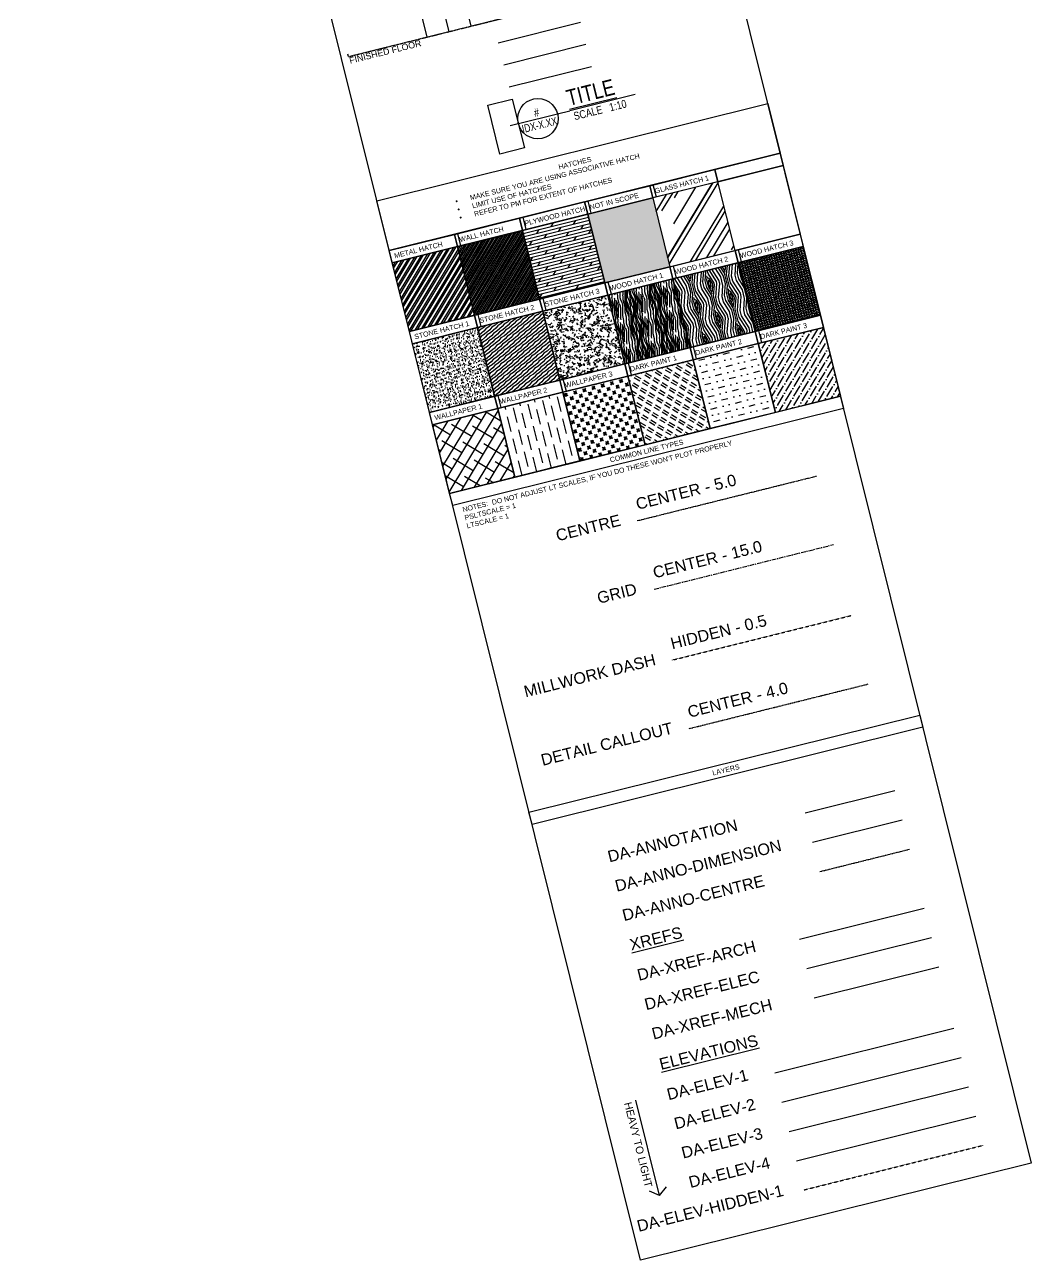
# Model space of a CAD drawing. Header units: inches. Extents: x 122939 to 389145, y 29603 to 574065.
# Drawn here: x 172479 to 176472, y 515683 to 520585 of the extents above; entities that cross this region are included whole.
import ezdxf
from ezdxf.enums import TextEntityAlignment as Align

# ---------------------------------------------------------------- set-up
doc = ezdxf.new("R2010")
doc.units = ezdxf.units.IN
doc.header["$MEASUREMENT"] = 0
for name, pattern in [('CENTER', [2, 1.25, -0.25, 0.25, -0.25]), ('CENTERX2', [4, 2.5, -0.5, 0.5, -0.5]), ('HIDDEN', [0.375, 0.25, -0.125])]:
    doc.linetypes.add(name, pattern=pattern)
for name, color, linetype in [('DA-ANNO-CENTER', 1, 'CENTER'), ('DA-ANNO-DIMENSION', 1, 'Continuous'), ('DA-ANNO-GRIDLINE', 1, 'CENTERX2'), ('DA-ANNOTATION', 2, 'Continuous'), ('DA-ELEV-1', 6, 'Continuous'), ('DA-ELEV-2', 3, 'Continuous'), ('DA-ELEV-3', 1, 'Continuous'), ('DA-ELEV-4', 8, 'Continuous'), ('DA-ELEV-6', 6, 'Continuous'), ('DA-ELEV-HATCH', 8, 'Continuous'), ('DA-ELEV-HIDDEN-1', 1, 'HIDDEN'), ('DA-TITLEBLOCK', 3, 'Continuous'), ('DA-XREF-ARCH', 7, 'Continuous'), ('DA-XREF-ELEC', 7, 'Continuous'), ('DA-XREF-MECH', 7, 'Continuous')]:
    doc.layers.add(name, color=color, linetype=linetype)
doc.styles.add('ARIAL', font='arial.ttf')
doc.styles.add('DA-NOTE', font='arial.ttf', dxfattribs={"height": 1})
doc.styles.add('DA-NOTE_0.80', font='arial.ttf', dxfattribs={"width": 0.8, "height": 1})

# ---------------------------------------------------------------- blocks, each defined once
blk = doc.blocks.new('*U479')
at = {"layer": 'DA-ANNOTATION', "linetype": 'HIDDEN', "ltscale": 0.5}
blk.add_line((-59, 0), (0, 0), dxfattribs=at)
at = {"layer": 'DA-ELEV-1'}
blk.add_lwpolyline([(0, 0), (33.62, 0), (33.62, 0), (0, 0)], close=True, dxfattribs=at)
at = {"layer": 'DA-ELEV-6'}
blk.add_lwpolyline([(0, 0), (33.62, 0), (33.62, 0), (0, 0)], close=True, dxfattribs=at)
at = {"layer": 'Defpoints', "ltscale": 15}
for p, q in [((0, -38.89), (0, -45.11)), ((-3.36, -42), (3.36, -42))]:
    blk.add_line(p, q, dxfattribs=at)
at = {"layer": 'Defpoints', "color": 251, "ltscale": 15, "true_color": 0x636466}
for points in [[(0, 80.25), (33.62, 80.25)], [(-27, 71.25), (-27, 0)], [(-18, 71.25), (-18, 0)], [(-9, 71.25), (-9, 0)], [(-59, 0), (-59, 1)], [(0, -9), (33.62, -9)], [(0, -18), (33.62, -18)], [(0, -27), (33.62, -27)]]:
    blk.add_lwpolyline(points, dxfattribs=at)
at = {"layer": 'DA-ANNOTATION', "insert": (-59, -0.41), "char_height": 2.5, "attachment_point": 1, "style": 'DA-NOTE'}
blk.add_mtext_dynamic_manual_height_columns('\\pxql;FINISHED FLOOR', width=2699.1556, gutter_width=0, heights=[809.85], dxfattribs=at)
blk = doc.blocks.new('*U487')
for p, q in [((0.394, -0.394), (1.024, -0.394)), ((1.024, -0.394), (1.224, -0.394)), ((2.274, -0.394), (1.224, -0.394))]:
    blk.add_line(p, q)
blk.add_circle((0.709, -0.394), 0.315)
at = {"layer": 'Defpoints', "color": 8}
blk.add_lwpolyline([(0, 0), (0.394, 0), (0.394, -0.787), (0, -0.787)], close=True, dxfattribs=at)
at = {"insert": (1.26, -0.433), "char_height": 0.125, "attachment_point": 1, "style": 'DA-NOTE_0.80'}
blk.add_mtext_dynamic_manual_height_columns('SCALE   1:10', width=2.32283, gutter_width=30, heights=[0], dxfattribs=at)
at = {"style": 'DA-NOTE_0.80', "width": 0.8}
blk.add_attdef('TITLE', text='', height=0.25, dxfattribs=at).set_placement((1.224, -0.394), align=Align.BOTTOM_LEFT)
blk.add_attdef('VIEWPORT', text='', height=0.125, dxfattribs=at).set_placement((0.709, -0.394), align=Align.BOTTOM_CENTER)
at = {"style": 'DA-NOTE_0.80', "width": 0.75}
blk.add_attdef('SHEET', text='', height=0.125, dxfattribs=at).set_placement((0.709, -0.433), align=Align.TOP_CENTER)

msp = doc.modelspace()

# ---------------------------------------------------------------- hatches: boundary and pattern name
at = {"layer": 'DA-ELEV-HATCH', "transparency": 33554687}
h = msp.add_hatch(dxfattribs=at)
h.set_pattern_fill('AR-RROOF', color=256, scale=100, angle=58.971423)
h.set_pattern_definition([(58.9714, (195989.1, 516478.69), (27.7114, 240.0668), [1500, -200, 500, -100]), (58.9714, (196014.81, 516618.43), (-165.5156, -17.1341), [300, -33, 600, -75]), (58.97142, (195942.03, 516565.35), (210.62908, 480.12955), [800, -140, 400, -100])])
h.paths.add_polyline_path([(175296.608, 519689.229), (175228.786, 519961.829), (174970.4, 519897.544), (175038.223, 519624.943)])
at = {"layer": 'DA-ELEV-HATCH', "transparency": 33554483}
h = msp.add_hatch(color=256, dxfattribs=at)
h.dxf.hatch_style = 1
h.paths.add_polyline_path([(174712.015, 519833.258), (174970.4, 519897.544), (175038.223, 519624.943), (174779.837, 519560.658)])
h = msp.add_hatch(dxfattribs=at)
h.set_pattern_fill('DOLMIT', color=256, scale=50, angle=13.971423)
h.set_pattern_definition([(13.971423, (169500.479, 491949.913), (-3.017974, 12.1302033), []), (58.97142, (169500.48, 491949.913), (-30.296355, 18.22446), [17.67767, -35.35534])])
h.paths.add_polyline_path([(174453.629, 519768.972), (174712.015, 519833.258), (174779.837, 519560.658), (174521.452, 519496.372)])
at = {"layer": 'DA-ELEV-HATCH'}
h = msp.add_hatch(dxfattribs=at)
h.set_pattern_fill('ANSI31', color=256, scale=50, angle=13.971423)
h.set_pattern_definition([(58.971423, (169500.479, 491949.913), (-5.3556895, 3.2216596), [])])
h.paths.add_polyline_path([(174195.244, 519704.686), (174453.629, 519768.972), (174521.452, 519496.372), (174263.066, 519432.086)])
h = msp.add_hatch(dxfattribs=at)
h.set_pattern_fill('ANSI32', color=256, scale=50, angle=13.971423)
h.set_pattern_definition([(58.97142, (169500.48, 491949.913), (-16.067068, 9.664979), []), (58.97142, (169509.057, 491952.047), (-16.067068, 9.664979), [])])
h.paths.add_polyline_path([(173936.858, 519640.4), (174195.244, 519704.686), (174263.066, 519432.086), (174004.681, 519367.8)])
at = {"layer": 'DA-ELEV-HATCH', "transparency": 33554687}
h = msp.add_hatch(dxfattribs=at)
h.set_pattern_fill('PLYWOOD', color=256, scale=100, angle=103.971423, pattern_type=2)
h.set_pattern_definition([(103.971423, (195929.004, 516720.221), (-9.7041627, -2.414379), [100]), (148.971423, (195929.004, 516720.2215), (-2.4143792, 9.7041627), [14.142136, -14.142136]), (58.971423, (195929.004, 516720.2215), (-2.4143792, 9.7041627), [14.142136, -14.142136])])
h.paths.add_polyline_path([(175308.68, 519640.708), (175567.066, 519704.994), (175634.888, 519432.394), (175376.503, 519368.108)])
h = msp.add_hatch(dxfattribs=at)
h.set_pattern_fill('LEGNO2', color=256, scale=100, angle=58.971423, pattern_type=2)
h.set_pattern_definition([(58.9714, (195935.03, 516739.94), (-34.1445, 137.2376), [5, -95]), (148.9714, (195925.66, 516792.25), (-137.2376, -34.1445), [10, -90]), (103.97142, (195923.916, 516769.96), (-85.69103, 51.54655), [7.07, -21.21, 7.07, -14.14, 49.5, -42.43136]), (103.97142, (195936.736, 516733.075), (-85.69103, 51.54655), [7.071, -14.142, 7.071, -113.13736]), (103.97142, (195946.21, 516768.22), (-85.69103, 51.54655), [7.071, -134.35036]), (103.97142, (195955.65, 516774.21), (-85.69103, 51.54655), [7.071, -134.35036]), (103.97142, (195939.35, 516766.514), (-85.69103, 51.54655), [7.071, -134.35036]), (103.97142, (195932.485, 516764.81), (-85.69103, 51.54655), [14.142, -127.27936]), (103.97142, (195881.1, 516824.89), (-85.69103, 51.54655), [14.142, -127.27936]), (103.97142, (195923.045, 516758.815), (-85.69103, 51.54655), [28.284, -113.13736]), (103.97142, (195916.184, 516757.11), (-85.69103, 51.54655), [28.284, -113.13736]), (103.97142, (195923.98, 516828.27), (-85.69103, 51.54655), [28.284, -113.13736]), (103.97142, (195905.04, 516757.98), (-85.69103, 51.54655), [21.2132, -120.20816]), (103.97142, (195881.874, 516748.57), (-85.69103, 51.54655), [21.2132, -120.20816]), (103.97142, (195895.6, 516751.99), (-85.69103, 51.54655), [21.2132, -120.20816]), (103.97142, (195903.396, 516823.15), (-85.69103, 51.54655), [35.35534, -106.066]), (103.97142, (195893.96, 516817.16), (-85.69103, 51.54655), [35.35534, -106.066]), (103.97142, (195920.534, 516812.84), (-85.69103, 51.54655), [49.49747, -91.9239]), (85.53647, (195931.615, 516753.66), (51.54655, 85.69103), [11.18034, -212.42646]), (85.53647, (195916.217, 516786.263), (51.54655, 85.69103), [11.18034, -212.42646]), (85.53647, (195922.21, 516776.824), (51.54655, 85.69103), [11.18034, -212.42646]), (85.53647, (195937.606, 516744.22), (51.54655, 85.69103), [22.3607, -201.2461]), (85.53647, (195909.355, 516784.556), (51.54655, 85.69103), [33.541, -190.0658]), (85.53647, (195899.915, 516778.564), (51.54655, 85.69103), [44.72136, -178.88544]), (85.53647, (195890.476, 516772.57), (51.54655, 85.69103), [44.72136, -178.88544]), (85.53647, (195857.037, 516775.182), (51.54655, 85.69103), [44.72136, -178.88544]), (85.53647, (195865.606, 516770.03), (51.54655, 85.69103), [55.9017, -167.7051]), (85.53647, (195876.752, 516769.158), (51.54655, 85.69103), [55.9017, -167.7051]), (122.40637, (195929.07, 516778.53), (-85.69103, 51.54655), [11.18034, -212.42646]), (122.40637, (195929.907, 516760.523), (-85.69103, 51.54655), [11.18034, -212.42646]), (122.40637, (195935.03, 516739.937), (-85.69103, 51.54655), [22.3607, -201.2461]), (122.40637, (195937.64, 516773.376), (-85.69103, 51.54655), [22.3607, -201.2461]), (122.40637, (195934.16, 516728.79), (-85.69103, 51.54655), [33.541, -190.0658]), (122.40637, (195929.004, 516720.22), (-85.69103, 51.54655), [44.72136, -178.88544]), (122.40637, (195971.11, 516799.92), (-85.69103, 51.54655), [44.72136, -178.88544]), (122.40637, (195944.5, 516775.084), (-85.69103, 51.54655), [44.72136, -178.88544]), (122.40637, (195963.38, 516787.067), (-85.69103, 51.54655), [55.9017, -167.7051]), (122.40637, (195953.94, 516781.075), (-85.69103, 51.54655), [55.9017, -167.7051])])
h.paths.add_polyline_path([(175050.295, 519576.423), (175308.68, 519640.708), (175376.503, 519368.108), (175118.117, 519303.822)])
h = msp.add_hatch(dxfattribs=at)
h.set_pattern_fill('LEGNO1', color=256, scale=100, angle=103.971423, pattern_type=2)
h.set_pattern_definition([(103.9714, (195929, 516720.22), (-97.04163, -24.1438), [20, -30, 10, -40]), (103.9714, (195909.68, 516787.55), (-97.04163, -24.1438), [20, -80]), (103.9714, (195907.24, 516776.64), (-97.04163, -24.1438), [10, -90]), (103.9714, (195918.09, 516722.66), (-97.04163, -24.1438), [5, -70, 5, -20]), (103.9714, (195904.79, 516755.42), (-97.04163, -24.1438), [20, -30, 5, -45]), (103.9714, (195908.4, 516730.55), (-97.04163, -24.1438), [15, -85]), (103.9714, (195899.94, 516754.21), (-97.04163, -24.1438), [30, -70]), (103.9714, (195904.76, 516724.49), (-97.04163, -24.1438), [20, -80]), (103.9714, (195892.67, 516762.71), (-97.04163, -24.1438), [50, -50]), (103.9714, (195895.06, 516732.39), (-97.04163, -24.1438), [10, -30, 20, -40]), (103.9714, (195875.74, 516799.71), (-97.04163, -24.1438), [20, -80]), (103.9714, (195878.14, 516779.7), (-97.04163, -24.1438), [10, -90]), (103.9714, (195880.54, 516759.69), (-97.04163, -24.1438), [10, -90]), (103.9714, (195890.19, 516710.56), (-97.04163, -24.1438), [20, -80]), (103.9714, (195875.69, 516758.48), (-97.04163, -24.1438), [20, -80]), (103.9714, (195870.84, 516757.27), (-97.04163, -24.1438), [20, -20, 20, -40]), (103.9714, (195870.81, 516736.66), (-97.04163, -24.1438), [10, -50, 20, -20]), (103.9714, (195863.56, 516755.46), (-97.04163, -24.1438), [30, -70]), (103.9714, (195858.71, 516754.26), (-97.04163, -24.1438), [20, -80]), (103.9714, (195865.94, 516714.84), (-97.04163, -24.1438), [30, -40, 10, -20]), (103.9714, (195861.09, 516713.63), (-97.04163, -24.1438), [50, -50]), (103.9714, (195844.17, 516771.25), (-97.04163, -24.1438), [10, -90]), (103.9714, (195848.99, 516741.53), (-97.04163, -24.1438), [20, -80]), (103.9714, (195851.39, 516721.52), (-97.04163, -24.1438), [10, -40, 10, -40]), (103.9714, (195851.38, 516711.21), (-97.04163, -24.1438), [10, -30, 20, -40]), (103.9714, (195844.13, 516730.02), (-97.04163, -24.1438), [10, -50, 10, -30]), (103.9714, (195836.87, 516748.82), (-97.04163, -24.1438), [30, -70]), (103.9714, (195841.68, 516708.8), (-97.04163, -24.1438), [20, -80]), (103.9714, (195827.18, 516756.72), (-97.04163, -24.1438), [10, -90]), (103.9714, (195819.93, 516775.52), (-97.04163, -24.1438), [10, -90]), (118.00767, (195904.825, 516786.34), (-24.143792, 97.041627), [10.3, -402.01055]), (118.00767, (195880.577, 516790.612), (-24.143792, 97.041627), [10.3, -402.01055]), (118.00767, (195824.766, 516766.421), (-24.143792, 97.041627), [10.3, -402.01055]), (118.00767, (195868.4, 516746.363), (-24.143792, 97.041627), [10.3, -402.01055]), (118.00767, (195849.015, 516762.15), (-24.143792, 97.041627), [10.3, -402.01055]), (118.00767, (195853.879, 516773.664), (-24.143792, 97.041627), [10.3, -402.01055]), (118.00767, (195848.968, 516720.918), (-24.143792, 97.041627), [10.3, -402.01055]), (118.00767, (195844.163, 516760.942), (-24.143792, 97.041627), [10.3, -402.01055]), (118.00767, (195875.725, 516789.404), (-24.143792, 97.041627), [20.6, -391.71055]), (118.00767, (195870.86, 516777.89), (-24.143792, 97.041627), [20.6, -391.71055]), (118.00767, (195866.01, 516776.682), (-24.143792, 97.041627), [20.6, -391.71055]), (269.93518, (195904.79, 516755.417), (24.143792, -97.041627), [10.3, -20.6, 10.3, -371.11055]), (269.93518, (195895.063, 516732.387), (24.143792, -97.041627), [10.3, -402.01055]), (269.93518, (195851.394, 516721.522), (24.143792, -97.041627), [20.6, -391.71055]), (298.00767, (195909.678, 516787.547), (24.143792, -97.041627), [10.3, -402.01055]), (89.93518, (195904.849, 516806.955), (-24.143792, 97.041627), [10.3, -402.01055]), (89.93518, (195878.127, 516769.393), (-24.143792, 97.041627), [10.3, -402.01055]), (89.93518, (195856.316, 516784.576), (-24.143792, 97.041627), [10.3, -402.01055]), (89.93518, (195858.696, 516743.948), (-24.143792, 97.041627), [10.3, -402.01055]), (89.93518, (195848.98, 516731.226), (-24.143792, 97.041627), [10.3, -402.01055]), (89.93518, (195841.713, 516739.723), (-24.143792, 97.041627), [10.3, -402.01055]), (89.93518, (195858.696, 516743.948), (-24.143792, 97.041627), [10.3, -402.01055]), (89.93518, (195836.896, 516769.44), (-24.143792, 97.041627), [41.2, -371.11055]), (89.93518, (195916.886, 516727.511), (-24.143792, 97.041627), [41.2, -371.11055]), (89.93518, (195907.193, 516735.405), (-24.143792, 97.041627), [41.2, -371.11055]), (89.93518, (195899.927, 516743.902), (-24.143792, 97.041627), [10.3, -20.6, 20.6, -360.81055]), (89.93518, (195892.649, 516742.09), (-24.143792, 97.041627), [20.6, -20.6, 20.6, -350.51055]), (89.93518, (195885.36, 516729.972), (-24.143792, 97.041627), [41.2, -371.11055]), (89.93518, (195880.495, 516718.457), (-24.143792, 97.041627), [41.2, -371.11055]), (89.93518, (195875.643, 516717.25), (-24.143792, 97.041627), [41.2, -371.11055]), (89.93518, (195829.63, 516777.936), (-24.143792, 97.041627), [10.3, -402.01055]), (89.93519, (195817.511, 516785.226), (-24.14381, 97.041622), [20.6, -391.71055]), (89.93519, (195836.85, 516728.208), (-24.14381, 97.041622), [20.6, -391.71055]), (89.93518, (195924.175, 516739.63), (-24.143794, 97.041626), [41.2, -371.11055]), (89.93518, (195841.76, 516780.954), (-24.143794, 97.041626), [30.9, -381.41055]), (89.93518, (195846.624, 516792.47), (-24.143794, 97.041626), [61.8, -350.51055])])
h.paths.add_polyline_path([(174791.909, 519512.137), (175050.295, 519576.423), (175118.117, 519303.822), (174859.732, 519239.537)])
h = msp.add_hatch(dxfattribs=at)
h.set_pattern_fill('TEXTURED', color=256, scale=100, angle=13.971423, pattern_type=2)
h.set_pattern_definition([(13.97142, (195987.285, 516784.185), (24.34903, 84.3749), [4, -67, 3, -29, 6, -71]), (18.97142, (195934.925, 516808.255), (19.44418, 84.93482), [8, -67, 6, -29, 12, -71]), (23.9714, (195958.95, 516819.385), (3.13217, 98.79367), [7, -17, 9, -53, 5, -66]), (28.97142, (195939.31, 516823.77), (0.13452, 92.66057), [14, -17, 15, -53, 11, -66]), (33.97142, (195956.97, 516785.917), (25.39011, 82.2213), [8, -55, 7, -41, 5, -32]), (38.97142, (195973.936, 516775.71), (30.78497, 82.78457), [11, -55, 14, -41, 12, -32]), (43.97142, (195986.56, 516787.1), (-27.55236, 80.41062), [5, -33, 4, -49, 3, -65]), (48.97142, (195951.584, 516741.3), (-16.732, 98.0716), [11, -33, 8, -49, 6, -65]), (53.97142, (195954.078, 516801.685), (-6.46836, 72.71286), [4, -44, 3, -28, 8, -51]), (58.97142, (195962.77, 516766.75), (-43.62986, 90.42917), [8, -44, 6, -28, 15, -51]), (63.97142, (195977.326, 516770.37), (-44.92961, 69.79491), [2, -37, 5, -61, 6, -31]), (73.97142, (195978.55, 516777.89), (-50.18059, 64.35766), [5, -41, 2, -48, 4, -37]), (78.97142, (195943.61, 516769.2), (-48.71203, 95.07438), [11, -41, 4, -48, 8, -37]), (83.97142, (195970.77, 516763.59), (-52.89736, 60.89227), [3, -19, 6, -32, 4, -44]), (88.9714, (195938.01, 516746.16), (-93.9974, 56.6965), [6, -19, 12, -32, 8, -44]), (93.97142, (195961.38, 516822.05), (-80.72157, 36.49695), [7, -44, 3, -52, 6, -49]), (98.97142, (195987.49, 516754.35), (-92.48522, 27.91924), [14, -44, 6, -52, 12, -49]), (103.9714, (195977.58, 516781.77), (-94.32983, 14.65886), [6, -31, 4, -61, 2, -62]), (108.9714, (195933.95, 516808.01), (-106.95196, 40.4262), [12, -31, 4, -61, 4, -62]), (113.97142, (195954.57, 516807.99), (-91.89304, 26.99388), [7, -39, 6, -32, 7, -73]), (118.97142, (195967.69, 516829.804), (-93.89603, 18.88215), [14, -39, 12, -32, 14, -73]), (123.97142, (195961.54, 516750.99), (-84.35019, 7.07433), [8, -26, 4, -53, 6, -58]), (128.97142, (196013.94, 516764.024), (-84.64578, -0.3042), [15, -26, 8, -53, 12, -58]), (133.97142, (195932.44, 516756.11), (-95.0163, -13.85294), [5, -67, 6, -31, 7, -41]), (138.97142, (195939, 516767.02), (-106.14472, -22.96296), [11, -67, 12, -31, 14, -41]), (143.97142, (195959.1, 516740.075), (-96.01902, 0.59019), [3, -22, 4, -43, 8, -56]), (148.97142, (195965.66, 516750.98), (-108.05646, -10.85367), [6, -22, 8, -43, 15, -56]), (153.97142, (195910.674, 516810.466), (-68.60407, -28.81807), [6, -36, 7, -31, 4, -42]), (158.97142, (195964.7, 516758.99), (-69.06086, -43.08826), [12, -36, 14, -31, 8, -42]), (163.97142, (196011.98, 516747.05), (-56.5359, -55.549), [4, -28, 8, -62, 7, -57]), (168.97142, (195989.97, 516798.25), (-77.9807, -55.1), [8, -28, 15, -62, 14, -57]), (173.97142, (195934.41, 516785.46), (-63.8822, -71.68726), [6, -42, 5, -38, 4, -61]), (178.97142, (195934.37, 516748.35), (-66.55127, -85.81916), [12, -42, 11, -38, 8, -61]), (183.97142, (195946.03, 516763.616), (-56.14392, -72.0615), [9, -33, 6, -45, 8, -44]), (188.97142, (195978.835, 516818.15), (-46.84274, -94.46035), [11, -33, 12, -45, 13, -44])])
h.paths.add_polyline_path([(174533.524, 519447.851), (174791.909, 519512.137), (174859.732, 519239.537), (174601.346, 519175.251)])
h = msp.add_hatch(dxfattribs=at)
h.set_pattern_fill('LEGNO4', color=256, scale=25, angle=13.971423, pattern_type=2)
h.set_pattern_definition([(230.841323, (195932.6725, 516746.8963), (60.7093211, 66.62866), [12.5, -112.5]), (220.536523, (195949.04, 516743.24), (-18.22443, -30.2963814), [27.95085, -27.95085]), (212.406323, (195952.0575, 516731.1095), (-42.4848854, -36.3322667), [15.8114, -63.24555])])
h.paths.add_polyline_path([(174275.138, 519383.565), (174533.524, 519447.851), (174601.346, 519175.251), (174342.961, 519110.965)])
at = {"layer": 'DA-ELEV-HATCH'}
h = msp.add_hatch(dxfattribs=at)
h.set_pattern_fill('AR-CONC', color=256, scale=4, angle=13.971423)
h.set_pattern_definition([(63.97142, (169500.48, 491949.913), (28.447668, 4.491125), [3, -33]), (8.97142, (169500.48, 491949.913), (-12.65017, 27.857586), [2.4, -26.4]), (114.42287, (169502.85, 491950.287), (15.797497, 32.34871), [2.549608, -28.045684]), (60.15562, (169498.548, 491957.676), (43.02524, 3.881997), [4.5, -49.5]), (110.60706, (169502.133, 491958), (26.87288, 46.838535), [3.824414, -42.06855]), (5.15559, (169498.548, 491957.676), (26.87288, 46.838535), [3.6, -39.6]), (34.97142, (169502.912, 491956.701), (27.058231, -9.863677), [3, -33]), (339.97142, (169502.912, 491956.7), (2.441537, 30.497718), [2.4, -26.4]), (85.42287, (169505.167, 491955.88), (29.499768, 20.63404), [2.549608, -28.045684]), (51.471423, (169500.479, 491949.913), (-2.742923, 13.0392584), [0, -26.08, 0, -26.8, 0, -26.5]), (21.471423, (169500.479, 491949.913), (6.4024405, 17.85034), [0, -15.28, 0, -25.48, 0, -10.1]), (341.471423, (169491.823, 491947.759), (20.939023, 4.2798946), [0, -10, 0, -31.2, 0, -41.4]), (331.47142, (169487.941, 491946.794), (21.670568, 9.51787), [0, -13, 0, -20.72, 0, -29.4])])
h.paths.add_polyline_path([(174016.753, 519319.279), (174275.138, 519383.565), (174342.961, 519110.965), (174084.575, 519046.679)])
at = {"layer": 'DA-ELEV-HATCH', "transparency": 33554687}
h = msp.add_hatch(dxfattribs=at)
h.set_pattern_fill('ANSI36', color=256, scale=150, angle=13.971423)
h.set_pattern_definition([(58.97142, (195929.004, 516720.221), (0.846644, 37.782348), [46.875, -9.375, 0, -9.375])])
h.paths.add_polyline_path([(175388.575, 519319.587), (175646.96, 519383.873), (175714.783, 519111.273), (175456.397, 519046.987)])
h = msp.add_hatch(dxfattribs=at)
h.set_pattern_fill('MUDST', color=256, scale=100, angle=13.971423)
h.set_pattern_definition([(13.97142, (195929.004, 516720.221), (42.484865, 36.332303), [25, -25, 0, -25, 0, -25])])
h.paths.add_polyline_path([(175130.189, 519255.302), (175388.575, 519319.587), (175456.397, 519046.987), (175198.012, 518982.701)])
h = msp.add_hatch(dxfattribs=at)
h.set_pattern_fill('GEOL3', color=256, scale=100, angle=13.971423, pattern_type=2)
h.set_pattern_definition([(148.97142, (195929.004, 516720.22), (-41.171275, -10.243344), [25, -12.5]), (148.97142, (195934.107, 516728.704), (-41.171275, -10.243344), [25, -12.5])])
h.paths.add_polyline_path([(174871.804, 519191.016), (175130.189, 519255.302), (175198.012, 518982.701), (174939.626, 518918.416)])
h = msp.add_hatch(dxfattribs=at)
h.set_pattern_fill('AR-TILE24', color=256, scale=50, angle=13.971423, pattern_type=2)
h.set_pattern_definition([(13.97142, (195927.495, 516726.287), (13.668344, 22.722266), [12.5, -25]), (58.97142, (195929.004, 516720.221), (-9.05392, 36.390604), [17.6775, -8.8385]), (103.97142, (195935.07, 516721.73), (-22.722266, 13.668344), [12.5, -25]), (148.97142, (195941.134, 516723.24), (-36.390604, -9.05392), [17.6775, -8.8385])])
h.paths.add_polyline_path([(174613.418, 519126.73), (174871.804, 519191.016), (174939.626, 518918.416), (174681.24, 518854.13)])
h = msp.add_hatch(dxfattribs=at)
h.set_pattern_fill('RIGID', color=256, scale=30, angle=13.971423, pattern_type=2)
h.set_pattern_definition([(283.97142, (195958.117, 516727.465), (58.22498, 14.48628), [60, -30]), (103.97142, (195965.5, 516822.045), (-58.22498, -14.48628), [60, -30])])
h.paths.add_polyline_path([(174355.032, 519062.444), (174613.418, 519126.73), (174681.24, 518854.13), (174422.855, 518789.844)])
at = {"layer": 'DA-ELEV-HATCH'}
h = msp.add_hatch(dxfattribs=at)
h.set_pattern_fill('ANSI38', color=256, scale=300, angle=13.971423)
h.set_pattern_definition([(58.97142, (195929.004, 516720.22), (-32.13414, 19.32996), []), (148.97142, (195929.004, 516720.22), (-83.59823, 6.52578), [93.75, -56.25])])
h.paths.add_polyline_path([(174096.647, 518998.158), (174355.032, 519062.444), (174422.855, 518789.844), (174164.469, 518725.558)])

# ---------------------------------------------------------------- linework, layer by layer
for q in [(174903.23, 516319.194, 0), (175024.715, 515974.547, 0), (174957.407, 515957.801, 0)]:
    msp.add_line((174997.473, 515940.402, 0), q)
at = {"color": 7, "elevation": 0}
for points in [[(172478.986, 525500.055), (174029.299, 525885.771), (176471.655, 516069.164), (174921.341, 515683.448)], [(173875.731, 519886.091), (175426.044, 520271.806), (175475.1, 520074.636), (173924.786, 519688.921)], [(173924.786, 519688.921), (175475.1, 520074.636), (175487.172, 520026.115), (173936.858, 519640.4)], [(174004.681, 519367.8), (175554.994, 519753.515), (175567.066, 519704.994), (174016.753, 519319.279)], [(174084.575, 519046.679), (175634.888, 519432.394), (175646.96, 519383.873), (174096.647, 518998.158)], [(174164.469, 518725.558), (175714.783, 519111.273), (175726.855, 519062.752), (174176.541, 518677.037)], [(174479.21, 517460.516), (176029.523, 517846.231), (176041.595, 517797.71), (174491.282, 517411.995)]]:
    msp.add_lwpolyline(points, close=True, dxfattribs=at)
at = {"elevation": 0}
for points in [[(175487.172, 520026.115), (175228.786, 519961.829), (175216.714, 520010.35), (175475.1, 520074.636)], [(175228.786, 519961.829), (174970.4, 519897.544), (174958.329, 519946.064), (175216.714, 520010.35)], [(175228.786, 519961.829), (175487.172, 520026.115), (175554.994, 519753.515), (175296.608, 519689.229)], [(174970.4, 519897.544), (174712.015, 519833.258), (174699.943, 519881.779), (174958.329, 519946.064)], [(174712.015, 519833.258), (174970.4, 519897.544), (175038.223, 519624.943), (174779.837, 519560.658)], [(174712.015, 519833.258), (174970.4, 519897.544), (175038.223, 519624.943), (174779.837, 519560.658)], [(174712.015, 519833.258), (174453.629, 519768.972), (174441.557, 519817.493), (174699.943, 519881.779)], [(174453.629, 519768.972), (174195.244, 519704.686), (174183.172, 519753.207), (174441.557, 519817.493)], [(174453.629, 519768.972), (174712.015, 519833.258), (174779.837, 519560.658), (174521.452, 519496.372)], [(174195.244, 519704.686), (173936.858, 519640.4), (173924.786, 519688.921), (174183.172, 519753.207)], [(174195.244, 519704.686), (174453.629, 519768.972), (174521.452, 519496.372), (174263.066, 519432.086)], [(175567.066, 519704.994), (175308.68, 519640.708), (175296.608, 519689.229), (175554.994, 519753.515)], [(173936.858, 519640.4), (174195.244, 519704.686), (174263.066, 519432.086), (174004.681, 519367.8)], [(175308.68, 519640.708), (175567.066, 519704.994), (175634.888, 519432.394), (175376.503, 519368.108)], [(175308.68, 519640.708), (175050.295, 519576.423), (175038.223, 519624.943), (175296.608, 519689.229)], [(175050.295, 519576.423), (174791.909, 519512.137), (174779.837, 519560.658), (175038.223, 519624.943)], [(175050.295, 519576.423), (175308.68, 519640.708), (175376.503, 519368.108), (175118.117, 519303.822)], [(174791.909, 519512.137), (174533.524, 519447.851), (174521.452, 519496.372), (174779.837, 519560.658)], [(174791.909, 519512.137), (175050.295, 519576.423), (175118.117, 519303.822), (174859.732, 519239.537)], [(174533.524, 519447.851), (174275.138, 519383.565), (174263.066, 519432.086), (174521.452, 519496.372)], [(174533.524, 519447.851), (174791.909, 519512.137), (174859.732, 519239.537), (174601.346, 519175.251)], [(174275.138, 519383.565), (174533.524, 519447.851), (174601.346, 519175.251), (174342.961, 519110.965)], [(174275.138, 519383.565), (174016.753, 519319.279), (174004.681, 519367.8), (174263.066, 519432.086)], [(175646.96, 519383.873), (175388.575, 519319.587), (175376.503, 519368.108), (175634.888, 519432.394)], [(174016.753, 519319.279), (174275.138, 519383.565), (174342.961, 519110.965), (174084.575, 519046.679)], [(175388.575, 519319.587), (175130.189, 519255.302), (175118.117, 519303.822), (175376.503, 519368.108)], [(175388.575, 519319.587), (175646.96, 519383.873), (175714.783, 519111.273), (175456.397, 519046.987)], [(175130.189, 519255.302), (174871.804, 519191.016), (174859.732, 519239.537), (175118.117, 519303.822)], [(175130.189, 519255.302), (175388.575, 519319.587), (175456.397, 519046.987), (175198.012, 518982.701)], [(174871.804, 519191.016), (175130.189, 519255.302), (175198.012, 518982.701), (174939.626, 518918.416)], [(174871.804, 519191.016), (174613.418, 519126.73), (174601.346, 519175.251), (174859.732, 519239.537)], [(174613.418, 519126.73), (174355.032, 519062.444), (174342.961, 519110.965), (174601.346, 519175.251)], [(174613.418, 519126.73), (174871.804, 519191.016), (174939.626, 518918.416), (174681.24, 518854.13)], [(174355.032, 519062.444), (174096.647, 518998.158), (174084.575, 519046.679), (174342.961, 519110.965)], [(174355.032, 519062.444), (174613.418, 519126.73), (174681.24, 518854.13), (174422.855, 518789.844)], [(174096.647, 518998.158), (174355.032, 519062.444), (174422.855, 518789.844), (174164.469, 518725.558)]]:
    msp.add_lwpolyline(points, close=True, dxfattribs=at)
at = {"layer": 'DA-ANNO-CENTER', "ltscale": 5}
for p, q in [((174908.73, 518617.455, 0), (175620.034, 518794.426, 0)), ((175632.717, 517225.482, 0), (175988.37, 517313.968, 0))]:
    msp.add_line(p, q, dxfattribs=at)
at = {"layer": 'DA-ANNO-DIMENSION'}
msp.add_line((175603.745, 517341.932, 0), (175959.397, 517430.418, 0), dxfattribs=at)
at = {"layer": 'DA-ANNO-GRIDLINE', "linetype": 'CENTER', "ltscale": 15}
msp.add_line((174976.332, 518345.738, 0), (175687.637, 518522.709, 0), dxfattribs=at)
at = {"layer": 'DA-ANNOTATION', "color": 5, "linetype": 'CENTER', "ltscale": 4}
msp.add_line((175113.952, 517792.601, 0), (175825.257, 517969.572, 0), dxfattribs=at)
at = {"layer": 'DA-ANNOTATION'}
msp.add_line((175574.772, 517458.382, 0), (175930.425, 517546.868, 0), dxfattribs=at)
at = {"layer": 'DA-ELEV-1'}
msp.add_line((175453.752, 516426.835, 0), (176165.057, 516603.807, 0), dxfattribs=at)
at = {"layer": 'DA-ELEV-2'}
msp.add_line((175482.559, 516311.052, 0), (176193.863, 516488.024, 0), dxfattribs=at)
at = {"layer": 'DA-ELEV-3'}
msp.add_line((175511.46, 516194.891, 0), (176222.764, 516371.863, 0), dxfattribs=at)
at = {"layer": 'DA-ELEV-4'}
msp.add_line((175540.432, 516078.441, 0), (176251.737, 516255.413, 0), dxfattribs=at)
at = {"layer": 'DA-ELEV-HIDDEN-1', "linetype": 'HIDDEN', "ltscale": 0.5}
for p, q in [((175046.349, 518064.317, 0), (175757.654, 518241.289, 0)), ((175569.235, 515962.674, 0), (176280.539, 516139.645, 0))]:
    msp.add_line(p, q, dxfattribs=at)
at = {"layer": 'DA-XREF-ARCH'}
msp.add_line((175552.183, 516957.276, 0), (176046.515, 517080.265, 0), dxfattribs=at)
at = {"layer": 'DA-XREF-ELEC'}
msp.add_line((175581.147, 516840.857, 0), (176075.479, 516963.846, 0), dxfattribs=at)
at = {"layer": 'DA-XREF-MECH', "ltscale": 0.5}
msp.add_line((175610.112, 516724.438, 0), (176104.444, 516847.427, 0), dxfattribs=at)
at = {"layer": 'Defpoints'}
for p, q in [((174984.374, 519901.02, 0), (174972.303, 519949.541, 0)), ((174725.989, 519836.734, 0), (174713.917, 519885.255, 0)), ((174725.989, 519836.734, 0), (174713.917, 519885.255, 0)), ((174467.603, 519772.449, 0), (174455.531, 519820.969, 0)), ((174209.218, 519708.163, 0), (174197.146, 519756.683, 0)), ((175322.654, 519644.185, 0), (175310.582, 519692.706, 0)), ((175064.269, 519579.899, 0), (175052.197, 519628.42, 0)), ((174805.883, 519515.613, 0), (174793.811, 519564.134, 0)), ((174547.498, 519451.328, 0), (174535.426, 519499.848, 0)), ((174289.112, 519387.042, 0), (174277.04, 519435.562, 0)), ((175402.549, 519323.064, 0), (175390.477, 519371.585, 0)), ((175144.163, 519258.778, 0), (175132.091, 519307.299, 0)), ((174885.778, 519194.492, 0), (174873.706, 519243.013, 0)), ((174627.392, 519130.207, 0), (174615.32, 519178.727, 0)), ((174369.006, 519065.921, 0), (174356.935, 519114.441, 0))]:
    msp.add_line(p, q, dxfattribs=at)

# ---------------------------------------------------------------- block references
at = {"xscale": 10, "yscale": 10, "zscale": 10, "rotation": 13.97142328298568}
msp.add_blockref('*U479', (174335.566, 520600.522, 0), dxfattribs=at)
at = {"layer": 'DA-TITLEBLOCK', "xscale": 254, "yscale": 254, "zscale": 254, "rotation": 13.97142328298568}
msp.add_blockref('*U487', (174315.785, 520265.846, 0), dxfattribs=at).add_auto_attribs({'VIEWPORT': '#', 'SHEET': 'IDX-X.XX', 'TITLE': '%%uTITLE'})

# ---------------------------------------------------------------- texts
at = {"color": 7, "char_height": 20, "rotation": 13.971423, "style": 'ARIAL'}
for s, width, insert, attachment_point in [('HATCHES \\P\\pxi-3,l3,ql,t3;{\\fSymbol|b0|i0|c2|p18;·^I}MAKE SURE YOU ARE USING ASSOCIATIVE HATCH\\P{\\fSymbol|b0|i0|c2|p18;·^I}LIMIT USE OF HATCHES\\P{\\fSymbol|b0|i0|c2|p18;·^I}REFER TO PM FOR EXTENT OF HATCHES', 993.81898, (174659.176, 520045.635, 0), 2), ('GLASS HATCH 1', 393.09361, (174976.049, 519934.483, 0), 1), ('NOT IN SCOPE', 393.09361, (174717.663, 519870.197, 0), 1), ('PLYWOOD HATCH', 393.09361, (174459.278, 519805.911, 0), 1), ('WALL HATCH', 393.09361, (174200.892, 519741.625, 0), 1), ('METAL HATCH', 393.09361, (173942.507, 519677.339, 0), 1), ('WOOD HATCH 3', 393.09361, (175314.329, 519677.648, 0), 1), ('WOOD HATCH 2', 393.09361, (175055.943, 519613.362, 0), 1), ('WOOD HATCH 1', 393.09361, (174797.558, 519549.076, 0), 1), ('STONE HATCH 3', 393.09361, (174539.172, 519484.79, 0), 1), ('STONE HATCH 2', 393.09361, (174280.787, 519420.504, 0), 1), ('STONE HATCH 1', 393.09361, (174022.401, 519356.218, 0), 1), ('DARK PAINT 3', 393.09361, (175394.223, 519356.527, 0), 1), ('DARK PAINT 2', 393.09361, (175135.838, 519292.241, 0), 1), ('DARK PAINT 1', 393.09361, (174877.452, 519227.955, 0), 1), ('WALLPAPER 3', 393.09361, (174619.067, 519163.669, 0), 1), ('WALLPAPER 2', 393.09361, (174360.681, 519099.383, 0), 1), ('WALLPAPER 1', 393.09361, (174102.295, 519035.097, 0), 1), ('COMMON LINE TYPES', 993.81898, (174943.248, 518903.859, 0), 2), ('LAYERS', 993.81898, (175257.988, 517638.817, 0), 2)]:
    msp.add_mtext_dynamic_manual_height_columns(s, width=width, gutter_width=2, heights=[0], dxfattribs=dict(at, insert=insert, attachment_point=attachment_point))
at = {"color": 7, "insert": (174213.459, 518670.42, 0), "char_height": 20, "width": 1563.34772, "attachment_point": 1, "rotation": 13.971423, "style": 'ARIAL'}
msp.add_mtext("NOTES:  DO NOT ADJUST LT SCALES, IF YOU DO THESE WON'T PLOT PROPERLY\\PPSLTSCALE = 1\\PLTSCALE = 1", dxfattribs=at)
at = {"char_height": 45.72, "attachment_point": 4, "rotation": 13.971423, "style": 'DA-NOTE'}
for s, insert in [('{\\LXREFS}', (174879.487, 516934.067, 0)), ('{\\LELEVATIONS}', (174997.366, 516460.273, 0))]:
    msp.add_mtext_dynamic_manual_height_columns(s, width=1147.91019, gutter_width=3.287, heights=[0], dxfattribs=dict(at, insert=insert))
at = {"layer": 'DA-ANNO-CENTER', "char_height": 45.72, "attachment_point": 4, "rotation": 13.971423, "style": 'DA-NOTE'}
for s, insert in [('CENTER - 5.0', (174904.258, 518681.922, 0)), ('DA-ANNO-CENTRE', (174850.492, 517050.608, 0))]:
    msp.add_mtext_dynamic_manual_height_columns(s, width=494.28208, gutter_width=4, heights=[0], dxfattribs=dict(at, insert=insert))
at = {"layer": 'DA-ANNO-DIMENSION', "insert": (174821.519, 517167.058, 0), "char_height": 45.72, "attachment_point": 4, "rotation": 13.971423, "style": 'DA-NOTE'}
msp.add_mtext_dynamic_manual_height_columns('DA-ANNO-DIMENSION', width=494.28208, gutter_width=4, heights=[0], dxfattribs=at)
at = {"layer": 'DA-ANNO-GRIDLINE', "char_height": 45.72, "attachment_point": 4, "rotation": 13.971423, "style": 'DA-NOTE'}
for s, width, insert in [('CENTRE', 494.28208, (174586.961, 518557.141, 0)), ('CENTER - 15.0', 494.28208, (174971.861, 518410.205, 0)), ('GRID', 494.28208, (174750.478, 518309.288, 0)), ('HIDDEN - 0.5', 494.28208, (175041.878, 518128.785, 0)), ('MILLWORK DASH', 578.37796, (174460.175, 517938.22, 0)), ('CENTER - 4.0', 494.28208, (175109.48, 517857.068, 0)), ('DETAIL CALLOUT', 578.37796, (174527.777, 517666.504, 0))]:
    msp.add_mtext_dynamic_manual_height_columns(s, width=width, gutter_width=4, heights=[0], dxfattribs=dict(at, insert=insert))
at = {"layer": 'DA-ANNOTATION', "attachment_point": 4, "style": 'DA-NOTE'}
for s, width, insert, char_height, rotation in [('DA-ANNOTATION', 494.28208, (174792.546, 517283.508, 0), 45.72, 13.971423), ('\\pxql;HEAVY TO LIGHT', 389.67722, (174870.761, 516310.322, 0), 30, 283.971423)]:
    msp.add_mtext_dynamic_manual_height_columns(s, width=width, gutter_width=4, heights=[0], dxfattribs=dict(at, insert=insert, char_height=char_height, rotation=rotation))
at = {"layer": 'DA-ELEV-1', "insert": (175027.179, 516340.446, 0), "char_height": 45.72, "attachment_point": 4, "rotation": 13.971423, "style": 'DA-NOTE'}
msp.add_mtext_dynamic_manual_height_columns('DA-ELEV-1', width=494.28208, gutter_width=4, heights=[0], dxfattribs=at)
at = {"layer": 'DA-ELEV-2', "insert": (175055.985, 516224.664, 0), "char_height": 45.72, "attachment_point": 4, "rotation": 13.971423, "style": 'DA-NOTE'}
msp.add_mtext_dynamic_manual_height_columns('DA-ELEV-2', width=494.28208, gutter_width=4, heights=[0], dxfattribs=at)
at = {"layer": 'DA-ELEV-3', "insert": (175084.886, 516108.502, 0), "char_height": 45.72, "attachment_point": 4, "rotation": 13.971423, "style": 'DA-NOTE'}
msp.add_mtext_dynamic_manual_height_columns('DA-ELEV-3', width=494.28208, gutter_width=4, heights=[0], dxfattribs=at)
at = {"layer": 'DA-ELEV-4', "insert": (175113.858, 515992.053, 0), "char_height": 45.72, "attachment_point": 4, "rotation": 13.971423, "style": 'DA-NOTE'}
msp.add_mtext_dynamic_manual_height_columns('DA-ELEV-4', width=494.28208, gutter_width=4, heights=[0], dxfattribs=at)
at = {"layer": 'DA-ELEV-HIDDEN-1', "insert": (174908.542, 515818.036, 0), "char_height": 45.72, "attachment_point": 4, "rotation": 13.971423, "style": 'DA-NOTE'}
msp.add_mtext_dynamic_manual_height_columns('DA-ELEV-HIDDEN-1', width=494.28208, gutter_width=4, heights=[0], dxfattribs=at)
at = {"layer": 'DA-XREF-ARCH', "insert": (174909.461, 516813.59, 0), "char_height": 45.72, "attachment_point": 4, "rotation": 13.971423, "style": 'DA-NOTE'}
msp.add_mtext_dynamic_manual_height_columns('DA-XREF-ARCH', width=406.13021, gutter_width=3.287, heights=[0], dxfattribs=at)
at = {"layer": 'DA-XREF-ELEC', "insert": (174938.426, 516697.17, 0), "char_height": 45.72, "attachment_point": 4, "rotation": 13.971423, "style": 'DA-NOTE'}
msp.add_mtext_dynamic_manual_height_columns('DA-XREF-ELEC', width=406.13021, gutter_width=3.287, heights=[0], dxfattribs=at)
at = {"layer": 'DA-XREF-MECH', "insert": (174967.391, 516580.751, 0), "char_height": 45.72, "attachment_point": 4, "rotation": 13.971423, "style": 'DA-NOTE'}
msp.add_mtext_dynamic_manual_height_columns('DA-XREF-MECH', width=406.13021, gutter_width=3.287, heights=[0], dxfattribs=at)

doc.saveas('drawing.dxf')
